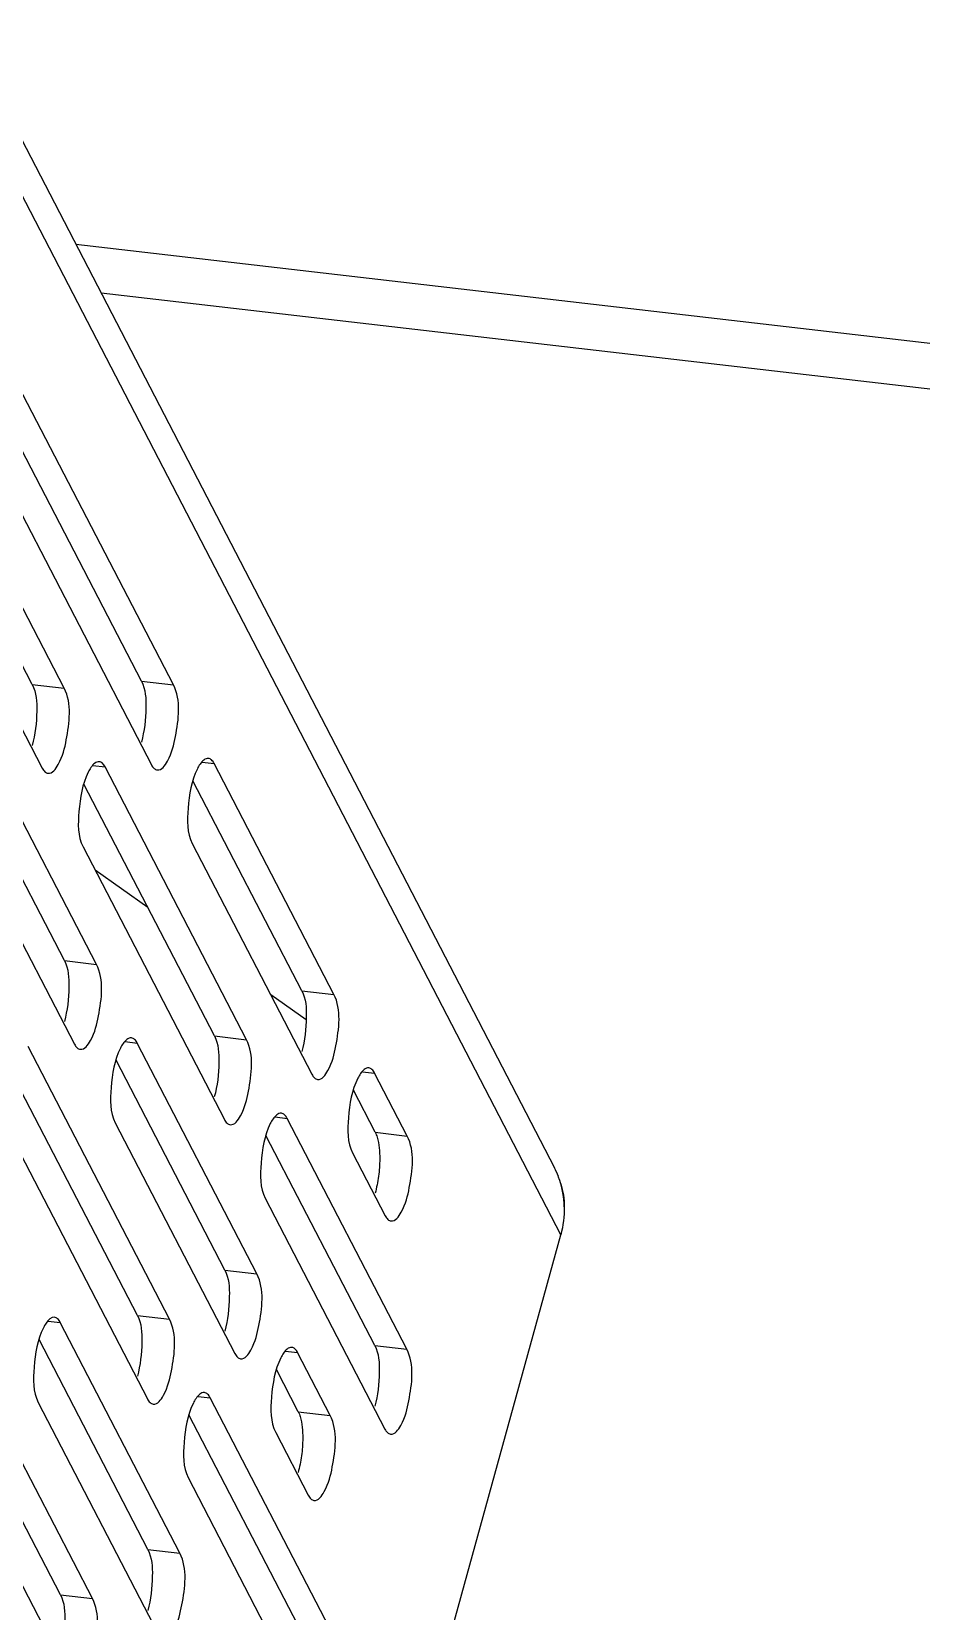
# Model space of a CAD drawing. Header units: millimetres. Extents: x -177 to 18421, y -5017 to 3255.
# Drawn here: x 13188.72 to 13198.53, y 2017.3 to 2034.71 of the extents above; entities that cross this region are included whole.
import ezdxf

# ---------------------------------------------------------------- set-up
doc = ezdxf.new("R2010")
doc.units = ezdxf.units.MM
doc.header["$LTSCALE"] = 46.255
doc.layers.get('0').update_dxf_attribs({"linetype": 'CONTINUOUS'})

msp = doc.modelspace()

# ---------------------------------------------------------------- linework, layer by layer
at = {"color": 7, "linetype": 'Continuous'}
for p, q in [((13186.398, 2037.793), (13194.484, 2022.185)), ((13194.552, 2021.445), (13186.286, 2037.401)), ((13189.211, 2032.363), (13271.319, 2022.848)), ((13189.489, 2031.827), (13271.185, 2022.36)), ((13189.083, 2027.47), (13187.166, 2031.17)), ((13190.286, 2027.507), (13188.429, 2031.091)), ((13186.924, 2030.29), (13188.841, 2026.59)), ((13188.186, 2030.211), (13190.043, 2026.627)), ((13189.438, 2024.427), (13187.581, 2028.011)), ((13188.73, 2027.511), (13189.083, 2027.47)), ((13189.933, 2027.548), (13190.286, 2027.507)), ((13187.338, 2027.131), (13189.195, 2023.547)), ((13189.398, 2026.618), (13189.532, 2026.603)), ((13191.09, 2023.597), (13189.532, 2026.603)), ((13190.601, 2026.655), (13190.735, 2026.64)), ((13192.053, 2024.096), (13190.735, 2026.64)), ((13189.29, 2025.723), (13190.847, 2022.717)), ((13190.493, 2025.76), (13191.81, 2023.216)), ((13189.085, 2024.468), (13189.438, 2024.427)), ((13191.7, 2024.137), (13192.053, 2024.096)), ((13189.753, 2023.576), (13189.887, 2023.56)), ((13191.205, 2021.016), (13189.887, 2023.56)), ((13190.737, 2023.638), (13191.09, 2023.597)), ((13190.241, 2020.517), (13188.684, 2023.523)), ((13192.368, 2023.244), (13192.502, 2023.229)), ((13192.861, 2022.535), (13192.502, 2023.229)), ((13191.405, 2022.745), (13191.539, 2022.73)), ((13192.857, 2020.186), (13191.539, 2022.73)), ((13188.442, 2022.643), (13189.999, 2019.637)), ((13189.644, 2022.68), (13190.962, 2020.137)), ((13192.509, 2022.576), (13192.861, 2022.535)), ((13192.26, 2022.349), (13192.619, 2021.655)), ((13191.297, 2021.85), (13192.614, 2019.306)), ((13184.973, 1986.664), (13194.552, 2021.445)), ((13190.852, 2021.057), (13191.205, 2021.016)), ((13189.393, 2017.437), (13187.836, 2020.444)), ((13188.905, 2020.496), (13189.039, 2020.48)), ((13190.356, 2017.937), (13189.039, 2020.48)), ((13189.889, 2020.558), (13190.241, 2020.517)), ((13191.52, 2020.165), (13191.654, 2020.149)), ((13192.013, 2019.456), (13191.654, 2020.149)), ((13192.504, 2020.227), (13192.857, 2020.186)), ((13187.593, 2019.564), (13189.151, 2016.558)), ((13188.796, 2019.6), (13190.114, 2017.057)), ((13190.557, 2019.665), (13190.691, 2019.65)), ((13192.009, 2017.106), (13190.691, 2019.65)), ((13191.661, 2019.496), (13192.013, 2019.456)), ((13191.412, 2019.269), (13191.771, 2018.576)), ((13190.448, 2018.77), (13191.766, 2016.226)), ((13190.004, 2017.978), (13190.356, 2017.937)), ((13189.041, 2017.478), (13189.393, 2017.437))]:
    msp.add_line(p, q, dxfattribs=at)
at = {"color": 3, "linetype": 'Continuous'}
for p, q in [((13188.73, 2027.511), (13186.932, 2030.981)), ((13189.933, 2027.548), (13188.195, 2030.902)), ((13189.085, 2024.468), (13187.347, 2027.823)), ((13190.737, 2023.638), (13189.299, 2026.414)), ((13191.7, 2024.137), (13190.501, 2026.451)), ((13190.003, 2025.054), (13189.422, 2025.467)), ((13191.747, 2023.814), (13191.357, 2024.092)), ((13189.889, 2020.558), (13188.45, 2023.334)), ((13190.852, 2021.057), (13189.653, 2023.371)), ((13192.509, 2022.576), (13192.268, 2023.04)), ((13192.504, 2020.227), (13191.305, 2022.541)), ((13189.041, 2017.478), (13187.602, 2020.255)), ((13190.004, 2017.978), (13188.805, 2020.292)), ((13191.661, 2019.496), (13191.42, 2019.961)), ((13191.656, 2017.147), (13190.457, 2019.461))]:
    msp.add_line(p, q, dxfattribs=at)
at = {"color": 7, "linetype": 'Continuous'}
for centre, radius, start, end in [((13193.64, 2021.748), 0.951, 21.1299, 27.3788), ((13193.641, 2021.748), 0.95, 21.1289, 27.3826), ((13193.639, 2021.747), 0.951, 18.8393, 21.1297), ((13193.634, 2021.746), 0.957, 15.9694, 18.837)]:
    msp.add_arc(centre, radius, start, end, dxfattribs=at)
at = {"color": 3, "linetype": 'Continuous'}
for points, knots in [([(13188.73, 2027.511), (13188.776, 2027.423), (13188.789, 2027.186), (13188.763, 2026.963), (13188.729, 2026.84)], [0, 0, 0, 0, 0.43686, 1, 1, 1, 1]), ([(13189.933, 2027.548), (13189.979, 2027.46), (13189.991, 2027.223), (13189.966, 2026.999), (13189.932, 2026.877)], [0, 0, 0, 0, 0.43686, 1, 1, 1, 1]), ([(13189.085, 2024.468), (13189.13, 2024.38), (13189.143, 2024.143), (13189.117, 2023.92), (13189.084, 2023.797)], [0, 0, 0, 0, 0.43686, 1, 1, 1, 1]), ([(13191.7, 2024.137), (13191.746, 2024.049), (13191.758, 2023.812), (13191.733, 2023.589), (13191.699, 2023.466)], [0, 0, 0, 0, 0.43686, 1, 1, 1, 1]), ([(13190.737, 2023.638), (13190.783, 2023.55), (13190.795, 2023.313), (13190.77, 2023.089), (13190.736, 2022.966)], [0, 0, 0, 0, 0.43686, 1, 1, 1, 1]), ([(13192.509, 2022.576), (13192.518, 2022.559), (13192.552, 2022.465), (13192.558, 2022.364), (13192.558, 2022.284)], [0, 0, 0, 0, 0.19285, 1, 1, 1, 1]), ([(13190.852, 2021.057), (13190.898, 2020.97), (13190.91, 2020.732), (13190.885, 2020.509), (13190.851, 2020.386)], [0, 0, 0, 0, 0.43686, 1, 1, 1, 1]), ([(13189.889, 2020.558), (13189.934, 2020.47), (13189.947, 2020.233), (13189.921, 2020.01), (13189.888, 2019.887)], [0, 0, 0, 0, 0.43686, 1, 1, 1, 1]), ([(13192.504, 2020.227), (13192.55, 2020.139), (13192.562, 2019.902), (13192.537, 2019.679), (13192.503, 2019.556)], [0, 0, 0, 0, 0.43686, 1, 1, 1, 1]), ([(13191.661, 2019.496), (13191.67, 2019.479), (13191.704, 2019.386), (13191.71, 2019.284), (13191.71, 2019.204)], [0, 0, 0, 0, 0.19285, 1, 1, 1, 1]), ([(13190.004, 2017.978), (13190.049, 2017.89), (13190.062, 2017.653), (13190.036, 2017.429), (13190.003, 2017.306)], [0, 0, 0, 0, 0.43686, 1, 1, 1, 1]), ([(13189.041, 2017.478), (13189.086, 2017.391), (13189.099, 2017.153), (13189.073, 2016.93), (13189.039, 2016.807)], [0, 0, 0, 0, 0.43686, 1, 1, 1, 1])]:
    msp.add_open_spline(points, degree=3, knots=knots, dxfattribs=at)
at = {"color": 7, "linetype": 'Continuous'}
for points, knots in [([(13188.904, 2026.533), (13188.953, 2026.528), (13189.059, 2026.682), (13189.125, 2026.976), (13189.17, 2027.302), (13189.083, 2027.47)], [0, 0, 0, 0, 0.148069, 0.432956, 1, 1, 1, 1]), ([(13190.107, 2026.57), (13190.156, 2026.564), (13190.262, 2026.719), (13190.328, 2027.013), (13190.373, 2027.339), (13190.286, 2027.507)], [0, 0, 0, 0, 0.148069, 0.432956, 1, 1, 1, 1]), ([(13190.671, 2026.696), (13190.635, 2026.701), (13190.584, 2026.647), (13190.558, 2026.6), (13190.549, 2026.582)], [0, 0, 0, 0, 0.652613, 1, 1, 1, 1]), ([(13190.735, 2026.64), (13190.727, 2026.654), (13190.711, 2026.68), (13190.684, 2026.695), (13190.671, 2026.696)], [0, 0, 0, 0, 0.567736, 1, 1, 1, 1]), ([(13188.841, 2026.59), (13188.848, 2026.575), (13188.864, 2026.55), (13188.892, 2026.535), (13188.904, 2026.533)], [0, 0, 0, 0, 0.567736, 1, 1, 1, 1]), ([(13189.347, 2026.545), (13189.281, 2026.412), (13189.236, 2026.135), (13189.23, 2025.839), (13189.29, 2025.723)], [0, 0, 0, 0, 0.533253, 1, 1, 1, 1]), ([(13189.469, 2026.66), (13189.432, 2026.664), (13189.382, 2026.61), (13189.356, 2026.563), (13189.347, 2026.545)], [0, 0, 0, 0, 0.652613, 1, 1, 1, 1]), ([(13189.532, 2026.603), (13189.525, 2026.618), (13189.509, 2026.643), (13189.481, 2026.658), (13189.469, 2026.66)], [0, 0, 0, 0, 0.567736, 1, 1, 1, 1]), ([(13190.043, 2026.627), (13190.051, 2026.612), (13190.067, 2026.587), (13190.094, 2026.572), (13190.107, 2026.57)], [0, 0, 0, 0, 0.567736, 1, 1, 1, 1]), ([(13190.549, 2026.582), (13190.483, 2026.449), (13190.439, 2026.171), (13190.433, 2025.875), (13190.493, 2025.76)], [0, 0, 0, 0, 0.533253, 1, 1, 1, 1]), ([(13189.259, 2023.491), (13189.308, 2023.485), (13189.414, 2023.639), (13189.48, 2023.934), (13189.525, 2024.259), (13189.438, 2024.427)], [0, 0, 0, 0, 0.148069, 0.432956, 1, 1, 1, 1]), ([(13191.874, 2023.159), (13191.923, 2023.154), (13192.029, 2023.308), (13192.095, 2023.603), (13192.14, 2023.928), (13192.053, 2024.096)], [0, 0, 0, 0, 0.148069, 0.432956, 1, 1, 1, 1]), ([(13189.823, 2023.617), (13189.786, 2023.621), (13189.736, 2023.567), (13189.71, 2023.52), (13189.701, 2023.502)], [0, 0, 0, 0, 0.652613, 1, 1, 1, 1]), ([(13189.887, 2023.56), (13189.879, 2023.575), (13189.863, 2023.6), (13189.836, 2023.615), (13189.823, 2023.617)], [0, 0, 0, 0, 0.567736, 1, 1, 1, 1]), ([(13190.911, 2022.66), (13190.96, 2022.654), (13191.066, 2022.809), (13191.132, 2023.103), (13191.177, 2023.429), (13191.09, 2023.597)], [0, 0, 0, 0, 0.148069, 0.432956, 1, 1, 1, 1]), ([(13189.195, 2023.547), (13189.203, 2023.533), (13189.219, 2023.507), (13189.246, 2023.492), (13189.259, 2023.491)], [0, 0, 0, 0, 0.567736, 1, 1, 1, 1]), ([(13189.701, 2023.502), (13189.635, 2023.369), (13189.591, 2023.092), (13189.585, 2022.796), (13189.644, 2022.68)], [0, 0, 0, 0, 0.533253, 1, 1, 1, 1]), ([(13191.81, 2023.216), (13191.818, 2023.201), (13191.834, 2023.176), (13191.861, 2023.161), (13191.874, 2023.159)], [0, 0, 0, 0, 0.567736, 1, 1, 1, 1]), ([(13192.439, 2023.286), (13192.402, 2023.29), (13192.351, 2023.236), (13192.325, 2023.189), (13192.317, 2023.171)], [0, 0, 0, 0, 0.652613, 1, 1, 1, 1]), ([(13192.502, 2023.229), (13192.494, 2023.244), (13192.478, 2023.269), (13192.451, 2023.284), (13192.439, 2023.286)], [0, 0, 0, 0, 0.567736, 1, 1, 1, 1]), ([(13192.317, 2023.171), (13192.25, 2023.038), (13192.206, 2022.761), (13192.2, 2022.465), (13192.26, 2022.349)], [0, 0, 0, 0, 0.533253, 1, 1, 1, 1]), ([(13190.847, 2022.717), (13190.855, 2022.702), (13190.871, 2022.677), (13190.898, 2022.662), (13190.911, 2022.66)], [0, 0, 0, 0, 0.567736, 1, 1, 1, 1]), ([(13191.475, 2022.786), (13191.438, 2022.791), (13191.388, 2022.737), (13191.362, 2022.69), (13191.353, 2022.672)], [0, 0, 0, 0, 0.652613, 1, 1, 1, 1]), ([(13191.539, 2022.73), (13191.531, 2022.744), (13191.515, 2022.77), (13191.488, 2022.785), (13191.475, 2022.786)], [0, 0, 0, 0, 0.567736, 1, 1, 1, 1]), ([(13191.353, 2022.672), (13191.287, 2022.539), (13191.243, 2022.261), (13191.237, 2021.965), (13191.297, 2021.85)], [0, 0, 0, 0, 0.533253, 1, 1, 1, 1]), ([(13192.683, 2021.599), (13192.732, 2021.593), (13192.838, 2021.747), (13192.904, 2022.042), (13192.949, 2022.367), (13192.861, 2022.535)], [0, 0, 0, 0, 0.148069, 0.432956, 1, 1, 1, 1]), ([(13192.619, 2021.655), (13192.627, 2021.641), (13192.643, 2021.616), (13192.67, 2021.6), (13192.683, 2021.599)], [0, 0, 0, 0, 0.567736, 1, 1, 1, 1]), ([(13191.026, 2020.08), (13191.075, 2020.074), (13191.181, 2020.229), (13191.247, 2020.523), (13191.292, 2020.848), (13191.205, 2021.016)], [0, 0, 0, 0, 0.148069, 0.432956, 1, 1, 1, 1]), ([(13188.853, 2020.422), (13188.787, 2020.289), (13188.743, 2020.012), (13188.736, 2019.716), (13188.796, 2019.6)], [0, 0, 0, 0, 0.533253, 1, 1, 1, 1]), ([(13188.975, 2020.537), (13188.938, 2020.541), (13188.888, 2020.488), (13188.862, 2020.44), (13188.853, 2020.422)], [0, 0, 0, 0, 0.652613, 1, 1, 1, 1]), ([(13189.039, 2020.48), (13189.031, 2020.495), (13189.015, 2020.52), (13188.988, 2020.536), (13188.975, 2020.537)], [0, 0, 0, 0, 0.567736, 1, 1, 1, 1]), ([(13190.063, 2019.581), (13190.112, 2019.575), (13190.218, 2019.729), (13190.284, 2020.024), (13190.329, 2020.349), (13190.241, 2020.517)], [0, 0, 0, 0, 0.148069, 0.432956, 1, 1, 1, 1]), ([(13190.962, 2020.137), (13190.97, 2020.122), (13190.986, 2020.097), (13191.013, 2020.081), (13191.026, 2020.08)], [0, 0, 0, 0, 0.567736, 1, 1, 1, 1]), ([(13191.468, 2020.091), (13191.402, 2019.958), (13191.358, 2019.681), (13191.352, 2019.385), (13191.412, 2019.269)], [0, 0, 0, 0, 0.533253, 1, 1, 1, 1]), ([(13191.59, 2020.206), (13191.553, 2020.21), (13191.503, 2020.156), (13191.477, 2020.109), (13191.468, 2020.091)], [0, 0, 0, 0, 0.652613, 1, 1, 1, 1]), ([(13191.654, 2020.149), (13191.646, 2020.164), (13191.63, 2020.189), (13191.603, 2020.205), (13191.59, 2020.206)], [0, 0, 0, 0, 0.567736, 1, 1, 1, 1]), ([(13192.678, 2019.249), (13192.727, 2019.244), (13192.833, 2019.398), (13192.899, 2019.693), (13192.944, 2020.018), (13192.857, 2020.186)], [0, 0, 0, 0, 0.148069, 0.432956, 1, 1, 1, 1]), ([(13189.999, 2019.637), (13190.007, 2019.623), (13190.023, 2019.597), (13190.05, 2019.582), (13190.063, 2019.581)], [0, 0, 0, 0, 0.567736, 1, 1, 1, 1]), ([(13190.505, 2019.592), (13190.439, 2019.459), (13190.395, 2019.182), (13190.388, 2018.886), (13190.448, 2018.77)], [0, 0, 0, 0, 0.533253, 1, 1, 1, 1]), ([(13190.627, 2019.707), (13190.59, 2019.711), (13190.54, 2019.657), (13190.514, 2019.61), (13190.505, 2019.592)], [0, 0, 0, 0, 0.652613, 1, 1, 1, 1]), ([(13190.691, 2019.65), (13190.683, 2019.665), (13190.667, 2019.69), (13190.64, 2019.705), (13190.627, 2019.707)], [0, 0, 0, 0, 0.567736, 1, 1, 1, 1]), ([(13191.834, 2018.519), (13191.884, 2018.513), (13191.99, 2018.668), (13192.056, 2018.962), (13192.1, 2019.287), (13192.013, 2019.456)], [0, 0, 0, 0, 0.148069, 0.432956, 1, 1, 1, 1]), ([(13192.614, 2019.306), (13192.622, 2019.291), (13192.638, 2019.266), (13192.665, 2019.251), (13192.678, 2019.249)], [0, 0, 0, 0, 0.567736, 1, 1, 1, 1]), ([(13191.771, 2018.576), (13191.779, 2018.561), (13191.795, 2018.536), (13191.822, 2018.52), (13191.834, 2018.519)], [0, 0, 0, 0, 0.567736, 1, 1, 1, 1]), ([(13190.178, 2017), (13190.227, 2016.994), (13190.333, 2017.149), (13190.399, 2017.443), (13190.444, 2017.768), (13190.356, 2017.937)], [0, 0, 0, 0, 0.148069, 0.432956, 1, 1, 1, 1]), ([(13189.214, 2016.501), (13189.264, 2016.495), (13189.37, 2016.65), (13189.436, 2016.944), (13189.48, 2017.269), (13189.393, 2017.437)], [0, 0, 0, 0, 0.148069, 0.432956, 1, 1, 1, 1])]:
    msp.add_open_spline(points, degree=3, knots=knots, dxfattribs=at)
at = {"color": 3, "linetype": 'Continuous'}
for points in [[(13192.558, 2022.284), (13192.558, 2022.219), (13192.553, 2022.155), (13192.545, 2022.091)], [(13192.545, 2022.091), (13192.536, 2022.028), (13192.524, 2021.966), (13192.508, 2021.905)], [(13191.71, 2019.204), (13191.71, 2019.14), (13191.705, 2019.075), (13191.697, 2019.011)], [(13191.697, 2019.011), (13191.688, 2018.949), (13191.676, 2018.886), (13191.659, 2018.825)]]:
    msp.add_open_spline(points, degree=3, dxfattribs=at)
at = {"color": 7, "linetype": 'Continuous'}
for points in [[(13194.592, 2021.756), (13194.59, 2021.857), (13194.572, 2021.959), (13194.54, 2022.055)], [(13194.554, 2022.009), (13194.578, 2021.927), (13194.59, 2021.841), (13194.592, 2021.756)], [(13194.592, 2021.756), (13194.594, 2021.652), (13194.58, 2021.546), (13194.552, 2021.445)]]:
    msp.add_open_spline(points, degree=3, dxfattribs=at)

doc.saveas('drawing.dxf')
